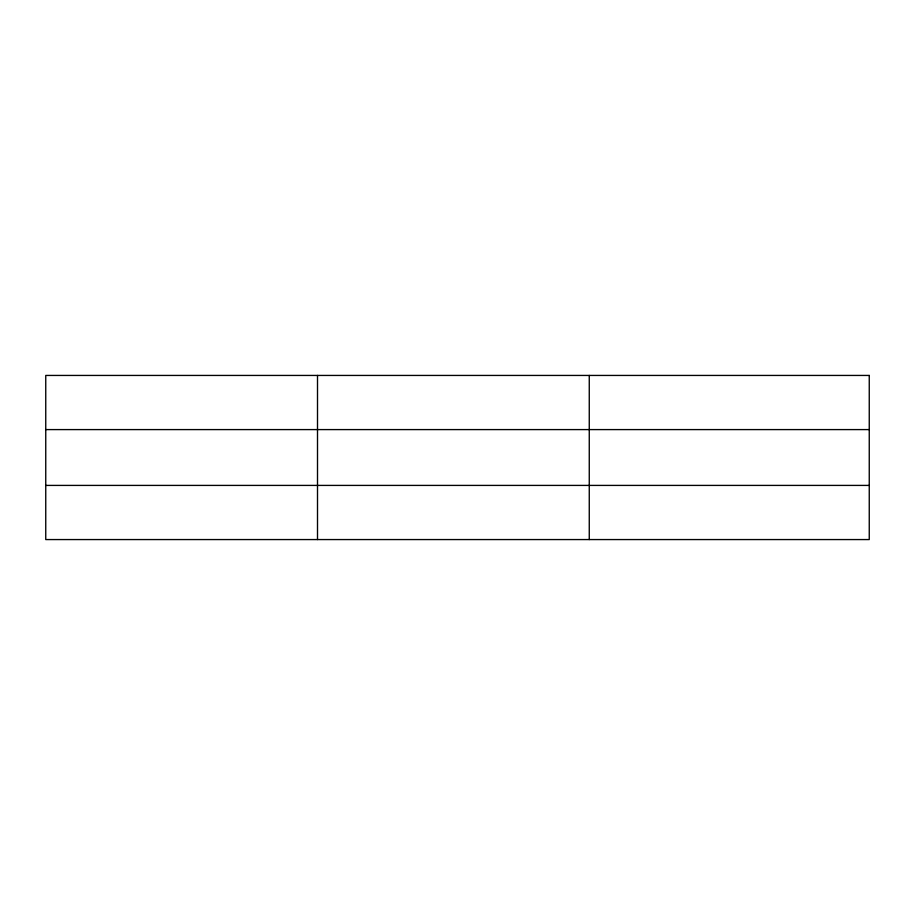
<?xml version="1.0" encoding="UTF-8"?>
<svg xmlns="http://www.w3.org/2000/svg" width="915" height="915" viewBox="0 0 915 915"><rect width="100%" height="100%" fill="white"/><g stroke="black" fill="none" stroke-linecap="round" stroke-linejoin="round"><path stroke-width="1.37" d="M317.505 375.436L317.505 539.564M589.26 375.436L589.26 539.564M45.75 429.593L869.25 429.593M45.75 485.407L869.25 485.407M869.25 375.436L869.25 539.564L45.75 539.564L45.75 375.436L869.25 375.436"/></g></svg>
